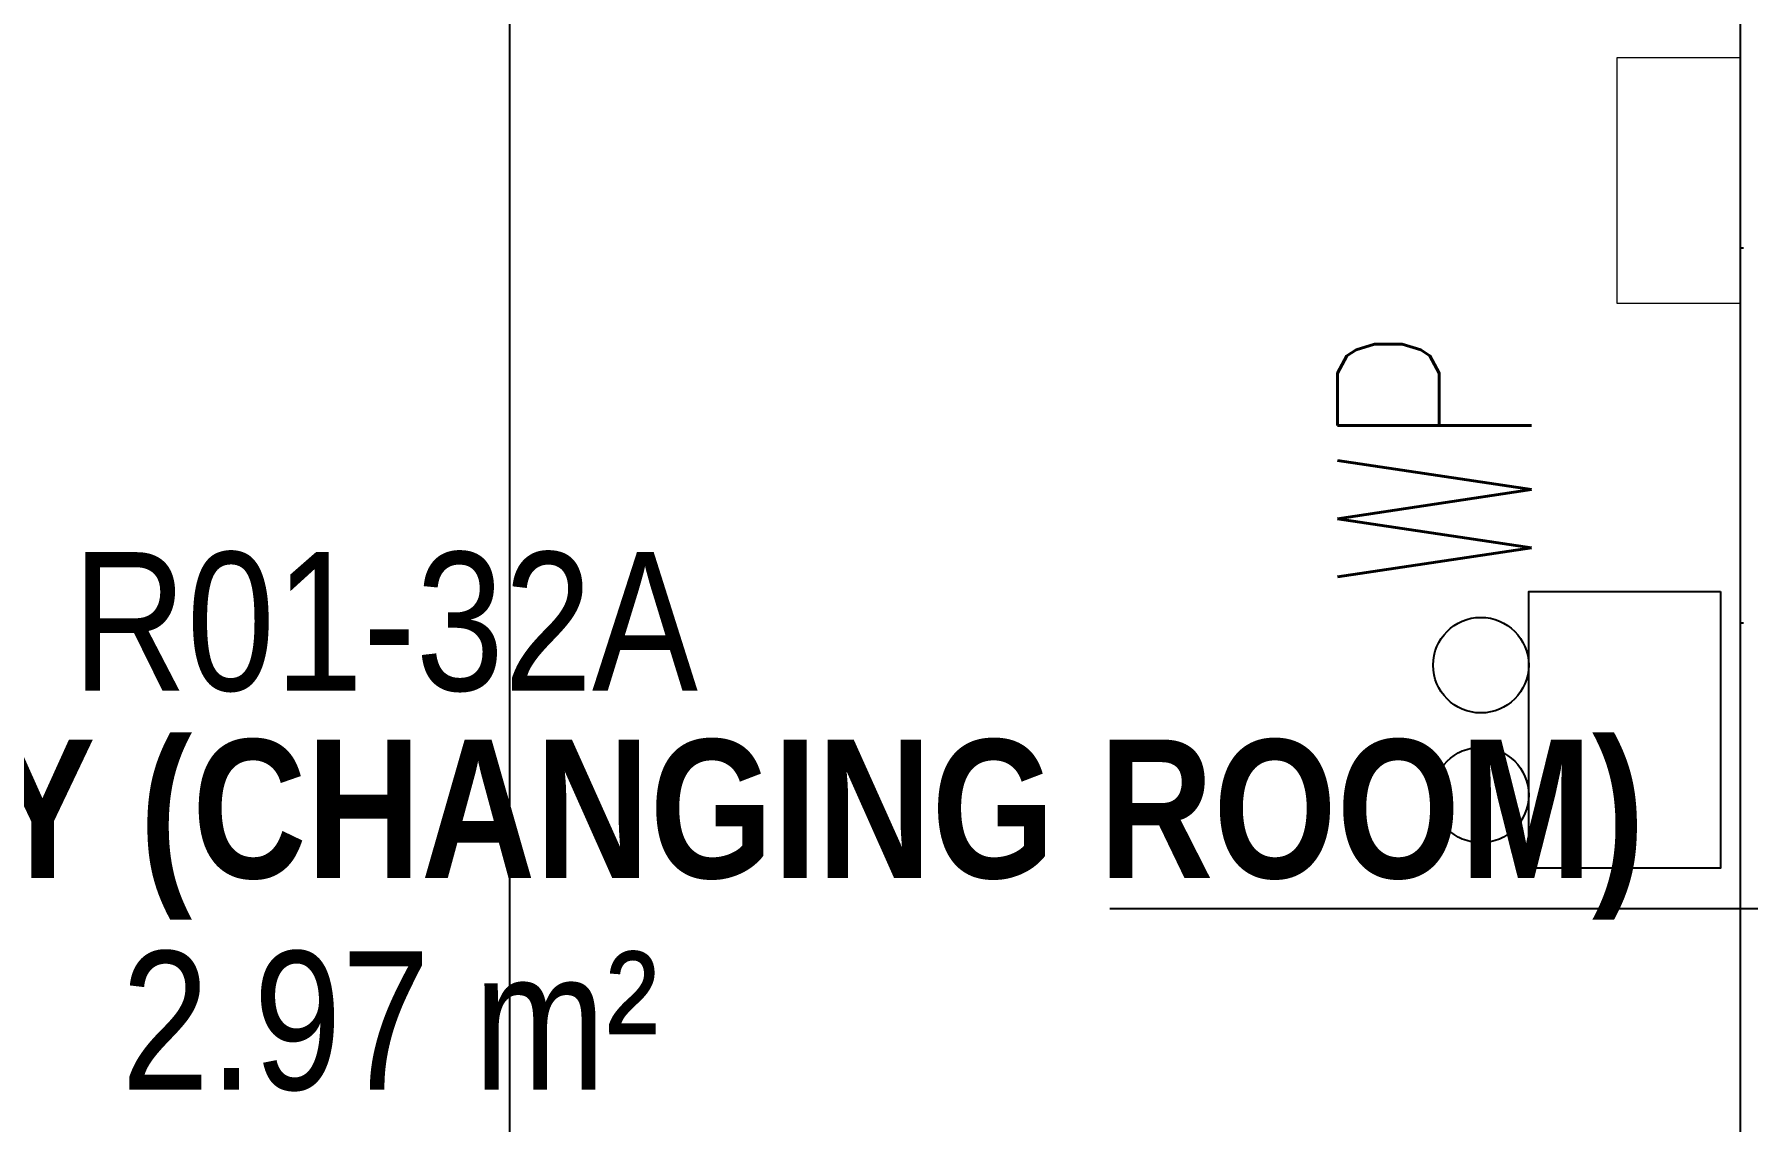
# Model space of a CAD drawing. Header units: millimetres. Extents: x -92759 to 184353, y -15225 to 86714.
# Drawn here: x -64282 to -61496, y 75694 to 77462 of the extents above; entities that cross this region are included whole.
import ezdxf

# ---------------------------------------------------------------- set-up
doc = ezdxf.new("R2010")
doc.units = ezdxf.units.MM
for name, color, linetype in [('0-1', 9, 'Continuous'), ('A-_FLOR----_E', 8, 'Continuous'), ('A-_ROOMNAME_A', 8, 'Continuous'), ('A-_WALL----_E', 8, 'Continuous'), ('A-_WALL----_H', 8, 'Continuous'), ('E-EM LIGHT', 1, 'Continuous'), ('E-LIGHT----E', 1, 'Continuous'), ('M-ACMV_FCU', 5, 'Continuous')]:
    doc.layers.add(name, color=color, linetype=linetype)
doc.layers.add('M-ACMV_Control Panel', color=7, linetype='Continuous', lineweight=25)
doc.layers.add('M-ACMV_CP_ HL', color=7, linetype='Continuous', lineweight=20)
doc.styles.add('Arial Narrow_2', font='ARIALN.TTF', dxfattribs={"height": 225})
doc.styles.add('Arial Narrow_B_1', font='ARIALNB.TTF', dxfattribs={"height": 300})
doc.styles.add('Simplex', font='simplex_.ttf', dxfattribs={"width": 0.7, "height": 450})

# ---------------------------------------------------------------- blocks, each defined once
blk = doc.blocks.new('A$Cb2bf8f38')
at = {"layer": 'A-_WALL----_H'}
h = blk.add_hatch(dxfattribs=at)
h.set_pattern_fill('FP_3', color=256, style=0, pattern_type=2)
h.set_pattern_definition([(0, (-11870.95, 40538.3), (1219.2, 304.8), [50.29, -864.11, 50.29, -864.11, -4876.8]), (0, (-11870.95, 40538.3), (1219.2, 304.8), [-1828.8, 50.29, -1778.51, 50.29, -864.11, -2133.6]), (0, (-11870.95, 40538.3), (1219.2, 304.8), [-4572, 50.29, -559.31, 50.29, -1473.71]), (120, (-11413.75, 40690.7), (-873.565, 903.458), [50.29, -864.11, 50.29, -864.11, -4876.8]), (120, (-11413.75, 40690.7), (-873.565, 903.458), [-1828.8, 50.29, -1778.51, 50.29, -864.11, -2133.6]), (120, (-11413.75, 40690.7), (-873.565, 903.458), [-4572, 50.29, -559.31, 50.29, -1473.71]), (240, (-11261.35, 41300.3), (-345.635, -1208.258), [50.29, -864.11, 50.29, -864.11, -4876.8]), (240, (-11261.35, 41300.3), (-345.635, -1208.258), [-1828.8, 50.29, -1778.51, 50.29, -864.11, -2133.6]), (240, (-11261.35, 41300.3), (-345.635, -1208.258), [-4572, 50.29, -559.31, 50.29, -1473.71])])
h.paths.add_polyline_path([(-18575, 42450), (-18550, 42450), (-18550, 46825), (-18575, 46825), (-18575, 44329.8)])
blk.add_lwpolyline([(-2385, -9825), (-2385, -5100), (7400, -5125), (7400, 46800), (-18575, 46800), (-18575, 38037.5), (-30600, 38100), (-30625, 26375), (-28100, 26375), (-28100, -2400), (-10500, -2425), (-10500, -9800), (-2385, -9825)], close=True)
at = {"layer": 'A-_FLOR----_E'}
blk.add_line((-20575.7, 49500), (-20575.7, 38125), dxfattribs=at)
at = {"layer": 'A-_ROOMNAME_A'}
blk.add_line((-18008.7, 43498.9), (-19599.8, 43498.9), dxfattribs=at)
at = {"layer": 'A-_WALL----_E'}
blk.add_line((-18575, 46825), (-18575, 40300), dxfattribs=at)
at = {"layer": 'A-_ROOMNAME_A', "char_height": 225, "attachment_point": 1}
for s, insert, width, style in [('R01-32A', (-21286.7, 44079), 1274.683, 'Arial Narrow_2'), ('RADIOLOGY (CHANGING ROOM)', (-22810, 43774.2), 4966.454, 'Arial Narrow_B_1'), ('2.97 m²', (-21207.2, 43430.2), 1082.278, 'Arial Narrow_2')]:
    blk.add_mtext(s, dxfattribs=dict(at, insert=insert, width=width, style=style))
blk = doc.blocks.new('mickey mouse ltg')
at = {"layer": 'E-EM LIGHT'}
blk.add_lwpolyline([(-352.5, 0), (93.2, 0), (93.2, -309.1), (-352.5, -309.1)], close=True, dxfattribs=at)
for centre in [(-233.8, -386.1), (-24.6, -386.1)]:
    blk.add_circle(centre, 77, dxfattribs=at)
blk = doc.blocks.new('E2 WP')
at = {"layer": 'E-EM LIGHT', "color": 7, "xscale": 1.009134083687408, "yscale": 1.009134083687408, "zscale": 1.009134083687408, "rotation": 179.9999999999651}
blk.add_blockref('mickey mouse ltg', (-130.9, 0), dxfattribs=at)
at = {"layer": 'E-EM LIGHT', "lineweight": 13, "style": 'Simplex', "width": 0.7}
blk.add_text('WP', height=315.35, dxfattribs=at).set_placement((229.6, 307.2))
blk = doc.blocks.new('EL_B8_L1_R4')
at = {"layer": 'E-LIGHT----E', "rotation": 90}
blk.add_blockref('E2 WP', (-7813.9, 3231.9), dxfattribs=at)
blk = doc.blocks.new('A$Ce886c8c0')
at = {"layer": 'M-ACMV_Control Panel', "lineweight": 5}
blk.add_lwpolyline([(200, -200), (200, 200), (0, 200), (0, -200)], close=True, dxfattribs=at)
blk.add_solid([(0, -200), (200, -200), (200, 200), (0, -200)], dxfattribs=at)
blk = doc.blocks.new('ACMV_B8L1_R9')
at = {"layer": 'M-ACMV_CP_ HL', "lineweight": 5, "xscale": -1, "rotation": 180}
blk.add_blockref('A$Ce886c8c0', (228095, -32730), dxfattribs=at)

msp = doc.modelspace()

# ---------------------------------------------------------------- block references
at = {"layer": '0-1'}
msp.add_blockref('A$Cb2bf8f38', (-42933, 32541.2), dxfattribs=at)

# ---------------------------------------------------------------- next in the draw order: block references
at = {"color": 0}
msp.add_blockref('EL_B8_L1_R4', (-53725.9, 73099.6), dxfattribs=at)

# ---------------------------------------------------------------- next in the draw order: block references
at = {"layer": 'M-ACMV_FCU', "color": 5}
msp.add_blockref('ACMV_B8L1_R9', (-289803, 109954.6), dxfattribs=at)

doc.saveas('drawing.dxf')
